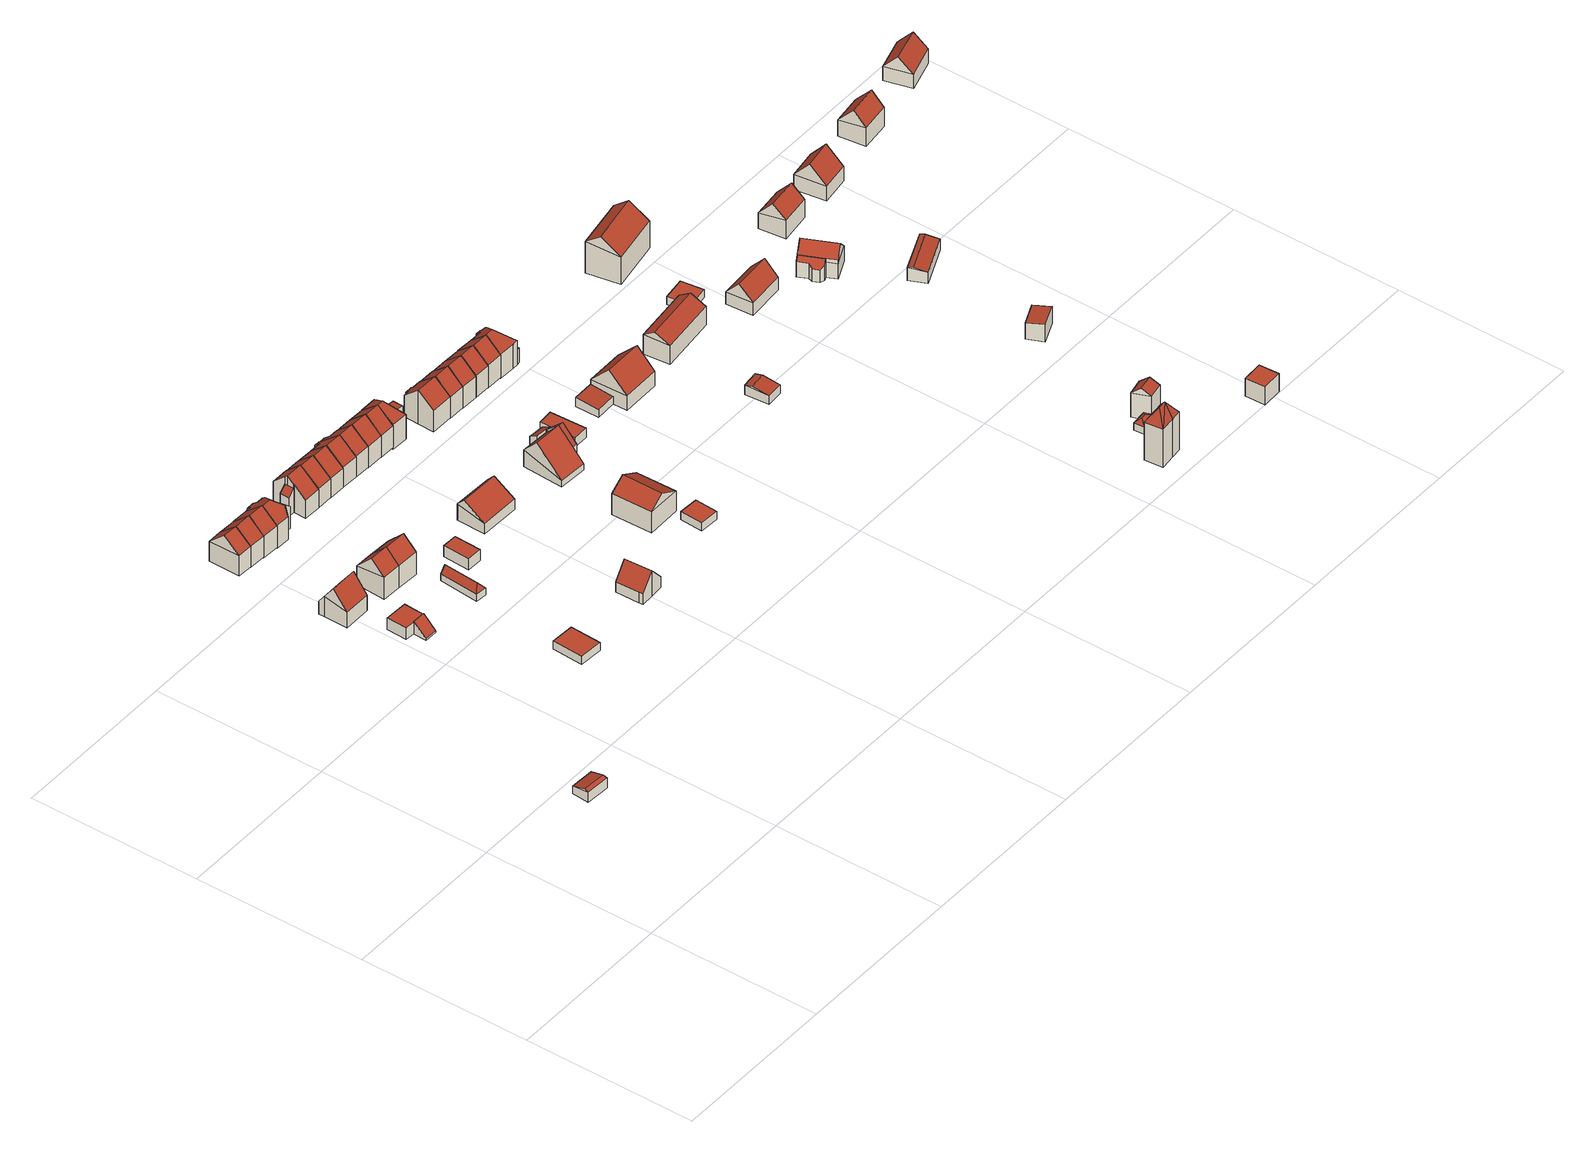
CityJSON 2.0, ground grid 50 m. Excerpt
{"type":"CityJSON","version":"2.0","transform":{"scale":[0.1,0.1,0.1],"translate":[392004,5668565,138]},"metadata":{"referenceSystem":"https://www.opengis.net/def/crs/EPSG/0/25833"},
"CityObjects":{
"building1":{"type":"Building","attributes":{"Dachtyp_tdc":"tdcGableRoof","Gemeindeschluessel":14627140,"Dachneigung":16.56,"QualitaetDacherkennung":82,"Geometrietyp2DReferenz":"3000","function":"31001_9998","roofType":"3100","measuredHeight":3.54},"geometry":[{"type":"MultiSurface","lod":"2","boundaries":[[[0,1,2,3]],[[1,4,5,2]],[[4,6,7,5]],[[6,0,3,7]],[[4,1,8]],[[0,6,9]],[[1,0,9,8]],[[6,4,8,9]],[[3,2,5,7]]],"semantics":{"surfaces":[{"type":"WallSurface"},{"type":"RoofSurface"},{"type":"GroundSurface"}],"values":[0,0,0,0,0,0,1,1,2]}}]},
"building2":{"type":"Building","attributes":{"Dachtyp_tdc":"tdcFreeFormRoof","Gemeindeschluessel":14627140,"Dachneigung":54.59,"QualitaetDacherkennung":72,"Geometrietyp2DReferenz":"3000","function":"31001_9998","roofType":"5000","measuredHeight":10.34},"geometry":[{"type":"MultiSurface","lod":"2","boundaries":[[[10,11,12,13]],[[11,14,15,12]],[[14,16,17,15]],[[16,18,19,17]],[[18,10,13,19]],[[16,20,21,18]],[[10,21,20,14,11]],[[16,14,20]],[[10,18,21]],[[13,12,15,17,19]]],"semantics":{"surfaces":[{"type":"WallSurface"},{"type":"RoofSurface"},{"type":"GroundSurface"}],"values":[0,0,0,0,0,1,1,0,0,2]}}]},
"building3":{"type":"Building","attributes":{"Gemeindeschluessel":14627140,"Geometrietyp2DReferenz":"3000","function":"31001_9998","roofType":"9999"},"children":["building3-1","building3-2"]},
"building3-1":{"type":"BuildingPart","attributes":{"Dachtyp_tdc":"tdcPolyFlatRoof","Dachneigung":0,"QualitaetDacherkennung":89,"Geometrietyp2DReferenz":"3000","roofType":"1000","measuredHeight":3.66},"parents":["building3"],"geometry":[{"type":"MultiSurface","lod":"2","boundaries":[[[22,23,24,25]],[[23,26,27,24]],[[26,28,29,27]],[[30,22,25,31]],[[30,28,26,23,22]],[[25,24,27,29,31]],[[31,29,28,30]]],"semantics":{"surfaces":[{"type":"WallSurface"},{"type":"RoofSurface"},{"type":"GroundSurface"},{"type":"ClosureSurface"}],"values":[0,0,0,0,1,2,3]}}]},
"building3-2":{"type":"BuildingPart","attributes":{"Dachtyp_tdc":"tdcPolyFlatRoof","Dachneigung":42.95,"QualitaetDacherkennung":44,"Geometrietyp2DReferenz":"3000","roofType":"2100","measuredHeight":3.98},"parents":["building3"],"geometry":[{"type":"MultiSurface","lod":"2","boundaries":[[[32,33,34,29,28]],[[33,35,36,34]],[[35,37,30,31,36]],[[37,35,33,32]],[[29,34,36,31]],[[28,30,37,32]],[[28,29,31,30]]],"semantics":{"surfaces":[{"type":"WallSurface"},{"type":"RoofSurface"},{"type":"GroundSurface"},{"type":"ClosureSurface"}],"values":[0,0,0,1,2,0,3]}}]},
"building4":{"type":"Building","attributes":{"Dachtyp_tdc":"tdcGableRoof","Gemeindeschluessel":14627140,"Dachneigung":41.8,"QualitaetDacherkennung":88,"Geometrietyp2DReferenz":"3000","function":"31001_9998","roofType":"3100","measuredHeight":10.57},"geometry":[{"type":"MultiSurface","lod":"2","boundaries":[[[38,39,40,41]],[[39,42,43,40]],[[42,44,45,43]],[[44,38,41,45]],[[42,39,46]],[[38,44,47]],[[39,38,47,46]],[[44,42,46,47]],[[41,40,43,45]]],"semantics":{"surfaces":[{"type":"WallSurface"},{"type":"RoofSurface"},{"type":"GroundSurface"}],"values":[0,0,0,0,0,0,1,1,2]}}]},
"building5":{"type":"Building","attributes":{"Dachtyp_tdc":"tdcGableRoof","Gemeindeschluessel":14627140,"Dachneigung":42.12,"QualitaetDacherkennung":89,"Geometrietyp2DReferenz":"3000","function":"31001_9998","roofType":"3100","measuredHeight":10.68},"geometry":[{"type":"MultiSurface","lod":"2","boundaries":[[[48,49,50,51]],[[49,52,53,50]],[[52,42,54,53]],[[42,48,51,54]],[[52,49,55]],[[48,42,46]],[[49,48,46,55]],[[42,52,55,46]],[[51,50,53,54]]],"semantics":{"surfaces":[{"type":"WallSurface"},{"type":"RoofSurface"},{"type":"GroundSurface"}],"values":[0,0,0,0,0,0,1,1,2]}}]},
"building6":{"type":"Building","attributes":{"Dachtyp_tdc":"tdcFreeFormRoof","Gemeindeschluessel":14627140,"Dachneigung":45.37,"QualitaetDacherkennung":81,"Geometrietyp2DReferenz":"3000","function":"31001_9998","roofType":"5000","measuredHeight":10.91},"geometry":[{"type":"MultiSurface","lod":"2","boundaries":[[[56,57,58,59]],[[57,60,61,58]],[[60,62,63,61]],[[62,64,65,63]],[[64,56,59,65]],[[62,60,57,66,67]],[[64,67,66,56]],[[64,62,67]],[[57,56,66]],[[59,58,61,63,65]]],"semantics":{"surfaces":[{"type":"WallSurface"},{"type":"RoofSurface"},{"type":"GroundSurface"}],"values":[0,0,0,0,0,1,1,0,0,2]}}]},
"building7":{"type":"Building","attributes":{"Dachtyp_tdc":"tdcPolyFlatRoof","Gemeindeschluessel":14627140,"Dachneigung":0,"QualitaetDacherkennung":66,"Geometrietyp2DReferenz":"3000","function":"31001_9998","roofType":"1000","measuredHeight":2.51},"geometry":[{"type":"MultiSurface","lod":"2","boundaries":[[[68,69,70,71]],[[69,72,73,70]],[[72,74,75,73]],[[74,68,71,75]],[[74,72,69,68]],[[71,70,73,75]]],"semantics":{"surfaces":[{"type":"WallSurface"},{"type":"RoofSurface"},{"type":"GroundSurface"}],"values":[0,0,0,0,1,2]}}]},
"building8":{"type":"Building","attributes":{"Dachtyp_tdc":"tdcGableRoof","Gemeindeschluessel":14627140,"Dachneigung":41.28,"QualitaetDacherkennung":87,"Geometrietyp2DReferenz":"3000","function":"31001_9998","roofType":"3100","measuredHeight":10.92},"geometry":[{"type":"MultiSurface","lod":"2","boundaries":[[[76,52,77,78]],[[52,79,80,77]],[[79,81,82,80]],[[81,76,78,82]],[[79,52,83]],[[76,81,84]],[[52,76,84,83]],[[81,79,83,84]],[[78,77,80,82]]],"semantics":{"surfaces":[{"type":"WallSurface"},{"type":"RoofSurface"},{"type":"GroundSurface"}],"values":[0,0,0,0,0,0,1,1,2]}}]},
"building9":{"type":"Building","attributes":{"Dachtyp_tdc":"tdcGableRoof","Gemeindeschluessel":14627140,"Dachneigung":45.48,"QualitaetDacherkennung":82,"Geometrietyp2DReferenz":"3000","function":"31001_9998","roofType":"3100","measuredHeight":10.81},"geometry":[{"type":"MultiSurface","lod":"2","boundaries":[[[85,86,63,87]],[[86,88,61,63]],[[88,89,90,61]],[[89,91,92,90]],[[91,93,94,92]],[[93,64,65,94]],[[64,85,87,65]],[[91,89,88,86,85]],[[85,64,93,91]],[[87,63,61,90,92,94,65]]],"semantics":{"surfaces":[{"type":"WallSurface"},{"type":"RoofSurface"},{"type":"GroundSurface"}],"values":[0,0,0,0,0,0,0,1,1,2]}}]},
"building10":{"type":"Building","attributes":{"Dachtyp_tdc":"tdcFreeFormRoof","Gemeindeschluessel":14627140,"Dachneigung":51,"QualitaetDacherkennung":26,"Geometrietyp2DReferenz":"3000","function":"31001_9998","roofType":"5000","measuredHeight":4.13},"geometry":[{"type":"MultiSurface","lod":"2","boundaries":[[[95,96,97,98]],[[96,99,100,97]],[[99,101,102,100]],[[101,95,98,102]],[[103,101,99]],[[104,103,99,96]],[[104,96,95]],[[103,104,95,101]],[[98,97,100,102]]],"semantics":{"surfaces":[{"type":"WallSurface"},{"type":"RoofSurface"},{"type":"GroundSurface"}],"values":[0,0,0,0,0,1,1,1,2]}}]},
"building11":{"type":"Building","attributes":{"Dachtyp_tdc":"tdcFreeFormRoof","Gemeindeschluessel":14627140,"Dachneigung":39.76,"QualitaetDacherkennung":38,"Geometrietyp2DReferenz":"3000","function":"31001_9998","roofType":"5000","measuredHeight":10.81},"geometry":[{"type":"MultiSurface","lod":"2","boundaries":[[[105,106,107,108]],[[106,81,109,107]],[[81,110,111,109]],[[110,112,113,111]],[[112,114,115,113]],[[114,116,117,115]],[[116,118,119,117]],[[118,120,121,119]],[[120,122,123,121]],[[122,124,125,123]],[[124,126,127,125]],[[126,105,108,127]],[[124,122,120,128,129,130,126]],[[128,118,116,114,112,110,81,131,129]],[[105,130,129,131,106]],[[120,118,128]],[[81,106,131]],[[105,126,130]],[[108,107,109,111,113,115,117,119,121,123,125,127]]],"semantics":{"surfaces":[{"type":"WallSurface"},{"type":"RoofSurface"},{"type":"GroundSurface"}],"values":[0,0,0,0,0,0,0,0,0,0,0,0,1,1,1,0,0,0,2]}}]},
"building12":{"type":"Building","attributes":{"Dachtyp_tdc":"tdcPolyFlatRoof","Gemeindeschluessel":14627140,"Dachneigung":0,"QualitaetDacherkennung":82,"Geometrietyp2DReferenz":"3000","function":"31001_9998","roofType":"1000","measuredHeight":3.56},"geometry":[{"type":"MultiSurface","lod":"2","boundaries":[[[132,133,134,135]],[[133,136,137,134]],[[136,138,139,137]],[[138,132,135,139]],[[138,136,133,132]],[[135,134,137,139]]],"semantics":{"surfaces":[{"type":"WallSurface"},{"type":"RoofSurface"},{"type":"GroundSurface"}],"values":[0,0,0,0,1,2]}}]},
"building13":{"type":"Building","attributes":{"Gemeindeschluessel":14627140,"Geometrietyp2DReferenz":"3000","function":"31001_9998","roofType":"9999"},"children":["building13-1","building13-2"]},
"building13-1":{"type":"BuildingPart","attributes":{"Dachtyp_tdc":"tdcPolyFlatRoof","Dachneigung":45.94,"QualitaetDacherkennung":39,"Geometrietyp2DReferenz":"3000","roofType":"2100","measuredHeight":7.61},"parents":["building13"],"geometry":[{"type":"MultiSurface","lod":"2","boundaries":[[[140,141,142,143]],[[144,145,146,147]],[[145,140,143,146]],[[145,144,148,141,140]],[[143,142,149,147,146]],[[147,149,148,144]],[[149,142,141,148]]],"semantics":{"surfaces":[{"type":"WallSurface"},{"type":"RoofSurface"},{"type":"GroundSurface"},{"type":"ClosureSurface"}],"values":[0,0,0,1,2,3,3]}}]},
"building13-2":{"type":"BuildingPart","attributes":{"Dachtyp_tdc":"tdcGableRoof","Dachneigung":41.17,"QualitaetDacherkennung":77,"Geometrietyp2DReferenz":"3000","roofType":"3100","measuredHeight":10.54},"parents":["building13"],"geometry":[{"type":"MultiSurface","lod":"2","boundaries":[[[150,151,144,147,152]],[[153,142,141]],[[153,154,155,142]],[[154,156,157,155]],[[156,158,159,157]],[[158,160,161,159]],[[160,162,163,161]],[[162,150,152,163]],[[158,156,154,153,164]],[[164,151,150,162,160,158]],[[152,147,149,142,155,157,159,161,163]],[[148,144,151,164]],[[149,147,144,148]],[[153,141,148,164]],[[149,148,141,142]]],"semantics":{"surfaces":[{"type":"WallSurface"},{"type":"RoofSurface"},{"type":"GroundSurface"},{"type":"ClosureSurface"}],"values":[0,0,0,0,0,0,0,0,1,1,2,0,3,0,3]}}]},
"building14":{"type":"Building","attributes":{"Dachtyp_tdc":"tdcGableRoof","Gemeindeschluessel":14627140,"Dachneigung":41.08,"QualitaetDacherkennung":87,"Geometrietyp2DReferenz":"3000","function":"31001_9998","roofType":"3100","measuredHeight":10.54},"geometry":[{"type":"MultiSurface","lod":"2","boundaries":[[[165,166,167,157]],[[166,168,169,167]],[[168,170,161,169]],[[170,165,157,161]],[[168,166,171]],[[165,170,172]],[[166,165,172,171]],[[170,168,171,172]],[[157,167,169,161]]],"semantics":{"surfaces":[{"type":"WallSurface"},{"type":"RoofSurface"},{"type":"GroundSurface"}],"values":[0,0,0,0,0,0,1,1,2]}}]},
"building15":{"type":"Building","attributes":{"Dachtyp_tdc":"tdcGableRoof","Gemeindeschluessel":14627140,"Dachneigung":50.85,"QualitaetDacherkennung":80,"Geometrietyp2DReferenz":"3000","function":"31001_9998","roofType":"3100","measuredHeight":7.93},"geometry":[{"type":"MultiSurface","lod":"2","boundaries":[[[173,174,175,176]],[[174,177,178,175]],[[177,179,180,178]],[[179,181,182,180]],[[181,183,184,182]],[[183,185,186,184]],[[185,173,176,186]],[[181,179,177,174]],[[174,173,185,183,181]],[[176,175,178,180,182,184,186]]],"semantics":{"surfaces":[{"type":"WallSurface"},{"type":"RoofSurface"},{"type":"GroundSurface"}],"values":[0,0,0,0,0,0,0,1,1,2]}}]},
"building16":{"type":"Building","attributes":{"Dachtyp_tdc":"tdcGableRoof","Gemeindeschluessel":14627140,"Dachneigung":41.28,"QualitaetDacherkennung":86,"Geometrietyp2DReferenz":"3000","function":"31001_9998","roofType":"3100","measuredHeight":10.63},"geometry":[{"type":"MultiSurface","lod":"2","boundaries":[[[187,188,189,190]],[[188,191,192,189]],[[191,193,194,192]],[[193,187,190,194]],[[191,188,195]],[[187,193,196]],[[188,187,196,195]],[[193,191,195,196]],[[190,189,192,194]]],"semantics":{"surfaces":[{"type":"WallSurface"},{"type":"RoofSurface"},{"type":"GroundSurface"}],"values":[0,0,0,0,0,0,1,1,2]}}]},
"building17":{"type":"Building","attributes":{"Dachtyp_tdc":"tdcGableRoof","Gemeindeschluessel":14627140,"Dachneigung":32.78,"QualitaetDacherkennung":62,"Geometrietyp2DReferenz":"3000","function":"31001_9998","roofType":"3100","measuredHeight":7.35},"geometry":[{"type":"MultiSurface","lod":"2","boundaries":[[[197,198,199,200]],[[198,201,202,199]],[[201,203,204,202]],[[203,197,200,204]],[[201,198,205]],[[197,203,206]],[[198,197,206,205]],[[203,201,205,206]],[[200,199,202,204]]],"semantics":{"surfaces":[{"type":"WallSurface"},{"type":"RoofSurface"},{"type":"GroundSurface"}],"values":[0,0,0,0,0,0,1,1,2]}}]},
"building18":{"type":"Building","attributes":{"Dachtyp_tdc":"tdcGableRoof","Gemeindeschluessel":14627140,"Dachneigung":41.42,"QualitaetDacherkennung":74,"Geometrietyp2DReferenz":"3000","function":"31001_9998","roofType":"3100","measuredHeight":10.75},"geometry":[{"type":"MultiSurface","lod":"2","boundaries":[[[207,208,189,209]],[[208,210,211,189]],[[210,212,213,211]],[[212,214,215,213]],[[214,216,217,215]],[[216,218,219,217]],[[218,220,192,219]],[[220,207,209,192]],[[216,214,212,210,208,207]],[[207,220,218,216]],[[209,189,211,213,215,217,219,192]]],"semantics":{"surfaces":[{"type":"WallSurface"},{"type":"RoofSurface"},{"type":"GroundSurface"}],"values":[0,0,0,0,0,0,0,0,1,1,2]}}]},
"building19":{"type":"Building","attributes":{"Dachtyp_tdc":"tdcGableRoof","Gemeindeschluessel":14627140,"Dachneigung":41.69,"QualitaetDacherkennung":71,"Geometrietyp2DReferenz":"3000","function":"31001_9998","roofType":"3100","measuredHeight":10.74},"geometry":[{"type":"MultiSurface","lod":"2","boundaries":[[[221,222,223,224]],[[222,225,226,223]],[[225,227,228,226]],[[227,229,230,228]],[[229,216,231,230]],[[216,232,233,231]],[[232,234,235,233]],[[234,221,224,235]],[[216,229,227,225]],[[225,222,221,234,232,216]],[[224,223,226,228,230,231,233,235]]],"semantics":{"surfaces":[{"type":"WallSurface"},{"type":"RoofSurface"},{"type":"GroundSurface"}],"values":[0,0,0,0,0,0,0,0,1,1,2]}}]},
"building20":{"type":"Building","attributes":{"Dachtyp_tdc":"tdcGableRoof","Gemeindeschluessel":14627140,"Dachneigung":41.7,"QualitaetDacherkennung":84,"Geometrietyp2DReferenz":"3000","function":"31001_9998","roofType":"3100","measuredHeight":11},"geometry":[{"type":"MultiSurface","lod":"2","boundaries":[[[236,237,238,239]],[[237,240,241,238]],[[240,242,243,241]],[[242,236,239,243]],[[240,237,244]],[[236,242,245]],[[237,236,245,244]],[[242,240,244,245]],[[239,238,241,243]]],"semantics":{"surfaces":[{"type":"WallSurface"},{"type":"RoofSurface"},{"type":"GroundSurface"}],"values":[0,0,0,0,0,0,1,1,2]}}]},
"building21":{"type":"Building","attributes":{"Dachtyp_tdc":"tdcGableRoof","Gemeindeschluessel":14627140,"Dachneigung":41.69,"QualitaetDacherkennung":87,"Geometrietyp2DReferenz":"3000","function":"31001_9998","roofType":"3100","measuredHeight":11.08},"geometry":[{"type":"MultiSurface","lod":"2","boundaries":[[[237,246,247,248]],[[246,249,250,247]],[[249,251,252,250]],[[251,237,248,252]],[[249,246,253]],[[237,251,254]],[[246,237,254,253]],[[251,249,253,254]],[[248,247,250,252]]],"semantics":{"surfaces":[{"type":"WallSurface"},{"type":"RoofSurface"},{"type":"GroundSurface"}],"values":[0,0,0,0,0,0,1,1,2]}}]},
"building22":{"type":"Building","attributes":{"Dachtyp_tdc":"tdcGableRoof","Gemeindeschluessel":14627140,"Dachneigung":30.59,"QualitaetDacherkennung":85,"Geometrietyp2DReferenz":"3000","function":"31001_9998","roofType":"3100","measuredHeight":9.6},"geometry":[{"type":"MultiSurface","lod":"2","boundaries":[[[255,256,257,258]],[[256,259,260,257]],[[259,261,262,260]],[[261,255,258,262]],[[259,256,263]],[[255,261,264]],[[256,255,264,263]],[[261,259,263,264]],[[258,257,260,262]]],"semantics":{"surfaces":[{"type":"WallSurface"},{"type":"RoofSurface"},{"type":"GroundSurface"}],"values":[0,0,0,0,0,0,1,1,2]}}]},
"building23":{"type":"Building","attributes":{"Gemeindeschluessel":14627140,"Geometrietyp2DReferenz":"3000","function":"31001_9998","roofType":"9999"},"children":["building23-1","building23-2"]},
"building23-1":{"type":"BuildingPart","attributes":{"Dachtyp_tdc":"tdcPolyFlatRoof","Dachneigung":8.72,"QualitaetDacherkennung":96,"Geometrietyp2DReferenz":"3000","roofType":"2100","measuredHeight":7.85},"parents":["building23"],"geometry":[{"type":"MultiSurface","lod":"2","boundaries":[[[265,266,267,268,269]],[[270,271,272]],[[270,273,274,271]],[[273,265,269,274]],[[273,270,266,265]],[[269,268,271,274]],[[270,272,267,266]],[[272,271,268,267]]],"semantics":{"surfaces":[{"type":"WallSurface"},{"type":"RoofSurface"},{"type":"GroundSurface"},{"type":"ClosureSurface"}],"values":[0,0,0,0,1,2,0,3]}}]},
"building23-2":{"type":"BuildingPart","attributes":{"Dachtyp_tdc":"tdcHipAndGableRoof","Dachneigung":52.55,"QualitaetDacherkennung":73,"Geometrietyp2DReferenz":"3000","roofType":"5000","measuredHeight":11.53},"parents":["building23"],"geometry":[{"type":"MultiSurface","lod":"2","boundaries":[[[275,276,277,278]],[[276,272,271,277]],[[267,279,280,268]],[[279,281,282,280]],[[281,283,284,282]],[[283,275,278,284]],[[279,267,272,276,285]],[[276,275,283,285]],[[283,281,279,285]],[[278,277,271,268,280,282,284]],[[268,271,272,267]]],"semantics":{"surfaces":[{"type":"WallSurface"},{"type":"RoofSurface"},{"type":"GroundSurface"},{"type":"ClosureSurface"}],"values":[0,0,0,0,0,0,1,1,1,2,3]}}]},
"building24":{"type":"Building","attributes":{"Dachtyp_tdc":"tdcPolyFlatRoof","Gemeindeschluessel":14627140,"Dachneigung":0,"QualitaetDacherkennung":83,"Geometrietyp2DReferenz":"3000","function":"31001_9998","roofType":"1000","measuredHeight":2.51},"geometry":[{"type":"MultiSurface","lod":"2","boundaries":[[[286,287,288,289]],[[287,290,291,288]],[[290,292,293,291]],[[292,286,289,293]],[[292,290,287,286]],[[289,288,291,293]]],"semantics":{"surfaces":[{"type":"WallSurface"},{"type":"RoofSurface"},{"type":"GroundSurface"}],"values":[0,0,0,0,1,2]}}]},
"building25":{"type":"Building","attributes":{"Gemeindeschluessel":14627140,"Geometrietyp2DReferenz":"3000","function":"31001_9998","roofType":"9999"},"children":["building25-1","building25-2","building25-3"]},
"building25-1":{"type":"BuildingPart","attributes":{"Dachtyp_tdc":"tdcGableRoof","Dachneigung":44.47,"QualitaetDacherkennung":57,"Geometrietyp2DReferenz":"3000","roofType":"3100","measuredHeight":9.62},"parents":["building25"],"geometry":[{"type":"MultiSurface","lod":"2","boundaries":[[[294,295,296,297]],[[295,298,299,296]],[[298,295,300]],[[295,294,301,302,300]],[[303,304,298,300,302,305]],[[297,296,299,306,307,308]],[[304,306,299,298]],[[303,307,306,304]],[[294,297,308,309]],[[309,308,307,303]],[[309,310,301,294]],[[303,305,310,309]],[[305,302,301,310]]],"semantics":{"surfaces":[{"type":"WallSurface"},{"type":"RoofSurface"},{"type":"GroundSurface"},{"type":"ClosureSurface"}],"values":[0,0,0,1,1,2,0,3,0,3,0,3,3]}}]},
"building25-2":{"type":"BuildingPart","attributes":{"Dachtyp_tdc":"tdcGableRoof","Dachneigung":48.74,"QualitaetDacherkennung":91,"Geometrietyp2DReferenz":"3000","roofType":"3100","measuredHeight":9.8},"parents":["building25"],"geometry":[{"type":"MultiSurface","lod":"2","boundaries":[[[311,312,313,314]],[[312,310,309,308,313]],[[312,311,315]],[[311,316,317,315]],[[310,312,315,317,301]],[[307,314,313,308]],[[307,303,316,311,314]],[[303,305,316]],[[307,308,309,303]],[[303,309,310,305]],[[317,316,305,302,301]],[[305,310,301,302]]],"semantics":{"surfaces":[{"type":"WallSurface"},{"type":"RoofSurface"},{"type":"GroundSurface"},{"type":"ClosureSurface"}],"values":[0,0,0,1,1,2,3,0,3,3,0,3]}}]},
"building25-3":{"type":"BuildingPart","attributes":{"Dachtyp_tdc":"tdcPolyFlatRoof","Dachneigung":31.09,"QualitaetDacherkennung":85,"Geometrietyp2DReferenz":"3000","roofType":"2100","measuredHeight":6.33},"parents":["building25"],"geometry":[{"type":"MultiSurface","lod":"2","boundaries":[[[318,319,320,306,304]],[[319,321,322,320]],[[321,323,311,314,322]],[[323,321,319,318]],[[306,320,322,314,307]],[[304,303,316,311,323,318]],[[306,307,303,304]],[[307,314,311,316,303]]],"semantics":{"surfaces":[{"type":"WallSurface"},{"type":"RoofSurface"},{"type":"GroundSurface"},{"type":"ClosureSurface"}],"values":[0,0,0,1,2,0,3,3]}}]},
"building26":{"type":"Building","attributes":{"Dachtyp_tdc":"tdcGableRoof","Gemeindeschluessel":14627140,"Dachneigung":41.39,"QualitaetDacherkennung":54,"Geometrietyp2DReferenz":"3000","function":"31001_9998","roofType":"3100","measuredHeight":10.68},"geometry":[{"type":"MultiSurface","lod":"2","boundaries":[[[324,325,326,327]],[[325,328,329,326]],[[328,330,331,329]],[[330,332,333,331]],[[332,334,335,333]],[[334,336,337,335]],[[336,338,339,337]],[[338,340,341,339]],[[340,342,343,341]],[[342,324,327,343]],[[338,336,334,332]],[[332,330,328,325,324,342,340,338]],[[327,326,329,331,333,335,337,339,341,343]]],"semantics":{"surfaces":[{"type":"WallSurface"},{"type":"RoofSurface"},{"type":"GroundSurface"}],"values":[0,0,0,0,0,0,0,0,0,0,1,1,2]}}]},
"building27":{"type":"Building","attributes":{"Dachtyp_tdc":"tdcPolyFlatRoof","Gemeindeschluessel":14627140,"Dachneigung":0,"QualitaetDacherkennung":96,"Geometrietyp2DReferenz":"3000","function":"31001_9998","roofType":"1000","measuredHeight":2.86},"geometry":[{"type":"MultiSurface","lod":"2","boundaries":[[[344,345,346,347]],[[345,348,349,346]],[[348,350,351,349]],[[350,344,347,351]],[[350,348,345,344]],[[347,346,349,351]]],"semantics":{"surfaces":[{"type":"WallSurface"},{"type":"RoofSurface"},{"type":"GroundSurface"}],"values":[0,0,0,0,1,2]}}]},
"building28":{"type":"Building","attributes":{"Dachtyp_tdc":"tdcGableRoof","Gemeindeschluessel":14627140,"Dachneigung":41.81,"QualitaetDacherkennung":89,"Geometrietyp2DReferenz":"3000","function":"31001_9998","roofType":"3100","measuredHeight":10.92},"geometry":[{"type":"MultiSurface","lod":"2","boundaries":[[[352,353,354,355]],[[353,356,357,354]],[[356,358,359,357]],[[358,352,355,359]],[[356,353,360]],[[352,358,361]],[[353,352,361,360]],[[358,356,360,361]],[[355,354,357,359]]],"semantics":{"surfaces":[{"type":"WallSurface"},{"type":"RoofSurface"},{"type":"GroundSurface"}],"values":[0,0,0,0,0,0,1,1,2]}}]},
"building29":{"type":"Building","attributes":{"Dachtyp_tdc":"tdcGableRoof","Gemeindeschluessel":14627140,"Dachneigung":41.73,"QualitaetDacherkennung":90,"Geometrietyp2DReferenz":"3000","function":"31001_9998","roofType":"3100","measuredHeight":11},"geometry":[{"type":"MultiSurface","lod":"2","boundaries":[[[362,363,364,365]],[[363,366,367,364]],[[366,356,368,367]],[[356,362,365,368]],[[366,363,369]],[[362,356,360]],[[363,362,360,369]],[[356,366,369,360]],[[365,364,367,368]]],"semantics":{"surfaces":[{"type":"WallSurface"},{"type":"RoofSurface"},{"type":"GroundSurface"}],"values":[0,0,0,0,0,0,1,1,2]}}]},
"building30":{"type":"Building","attributes":{"Dachtyp_tdc":"tdcGableRoof","Gemeindeschluessel":14627140,"Dachneigung":41.56,"QualitaetDacherkennung":91,"Geometrietyp2DReferenz":"3000","function":"31001_9998","roofType":"3100","measuredHeight":10.93},"geometry":[{"type":"MultiSurface","lod":"2","boundaries":[[[370,371,367,372]],[[371,373,364,367]],[[373,374,375,364]],[[374,370,372,375]],[[373,371,376]],[[370,374,377]],[[371,370,377,376]],[[374,373,376,377]],[[372,367,364,375]]],"semantics":{"surfaces":[{"type":"WallSurface"},{"type":"RoofSurface"},{"type":"GroundSurface"}],"values":[0,0,0,0,0,0,1,1,2]}}]},
"building31":{"type":"Building","attributes":{"Dachtyp_tdc":"tdcGableRoof","Gemeindeschluessel":14627140,"Dachneigung":41.18,"QualitaetDacherkennung":78,"Geometrietyp2DReferenz":"3000","function":"31001_9998","roofType":"3100","measuredHeight":11.17},"geometry":[{"type":"MultiSurface","lod":"2","boundaries":[[[378,379,380,381]],[[379,382,383,380]],[[382,384,385,383]],[[384,378,381,385]],[[382,379,386]],[[378,384,387]],[[379,378,387,386]],[[384,382,386,387]],[[381,380,383,385]]],"semantics":{"surfaces":[{"type":"WallSurface"},{"type":"RoofSurface"},{"type":"GroundSurface"}],"values":[0,0,0,0,0,0,1,1,2]}}]},
"building32":{"type":"Building","attributes":{"Gemeindeschluessel":14627140,"Geometrietyp2DReferenz":"3000","function":"31001_9998","roofType":"9999"},"children":["building32-1","building32-2"]},
"building32-1":{"type":"BuildingPart","attributes":{"Dachtyp_tdc":"tdcGableRoof","Dachneigung":46.51,"QualitaetDacherkennung":86,"Geometrietyp2DReferenz":"3000","roofType":"3100","measuredHeight":10.32},"parents":["building32"],"geometry":[{"type":"MultiSurface","lod":"2","boundaries":[[[388,389,390,391,392]],[[389,393,394,390]],[[393,395,396,394]],[[393,389,397]],[[388,395,398]],[[389,388,398,397]],[[395,393,397,398]],[[391,390,394,396,399]],[[388,392,400,399,396,395]],[[392,391,399,400]]],"semantics":{"surfaces":[{"type":"WallSurface"},{"type":"RoofSurface"},{"type":"GroundSurface"},{"type":"ClosureSurface"}],"values":[0,0,0,0,0,1,1,2,0,3]}}]},
"building32-2":{"type":"BuildingPart","attributes":{"Dachtyp_tdc":"tdcPolyFlatRoof","Dachneigung":3.54,"QualitaetDacherkennung":82,"Geometrietyp2DReferenz":"3000","roofType":"2100","measuredHeight":2.84},"parents":["building32"],"geometry":[{"type":"MultiSurface","lod":"2","boundaries":[[[401,402,403,404]],[[402,392,391,403]],[[400,401,404,399]],[[400,392,402,401]],[[404,403,391,399]],[[400,399,391,392]]],"semantics":{"surfaces":[{"type":"WallSurface"},{"type":"RoofSurface"},{"type":"GroundSurface"},{"type":"ClosureSurface"}],"values":[0,0,0,1,2,3]}}]},
"building33":{"type":"Building","attributes":{"Gemeindeschluessel":14627140,"Geometrietyp2DReferenz":"3000","function":"31001_9998","roofType":"9999"},"children":["building33-1","building33-2"]},
"building33-1":{"type":"BuildingPart","attributes":{"Dachtyp_tdc":"tdcHipAndGableRoof","Dachneigung":40.65,"QualitaetDacherkennung":43,"Geometrietyp2DReferenz":"3000","roofType":"5000","measuredHeight":10.68},"parents":["building33"],"geometry":[{"type":"MultiSurface","lod":"2","boundaries":[[[405,406,407,408]],[[406,409,410,407]],[[409,411,412,410]],[[411,413,414,412]],[[413,415,416,414]],[[415,417,418,416]],[[417,419,420,418]],[[419,421,422,420]],[[421,423,424,425,422]],[[426,427,428,429,430]],[[427,431,432,428]],[[431,405,408,432]],[[426,423,421,433]],[[421,419,417,415,413,411,409,406,433]],[[406,405,431,427,426,433]],[[408,407,410,412,414,416,418,420,422,425,429,428,432]],[[430,424,423,426]],[[429,425,424,430]]],"semantics":{"surfaces":[{"type":"WallSurface"},{"type":"RoofSurface"},{"type":"GroundSurface"},{"type":"ClosureSurface"}],"values":[0,0,0,0,0,0,0,0,0,0,0,0,1,1,1,2,0,3]}}]},
"building33-2":{"type":"BuildingPart","attributes":{"Dachtyp_tdc":"tdcPolyFlatRoof","Dachneigung":0,"QualitaetDacherkennung":85,"Geometrietyp2DReferenz":"3000","roofType":"1000","measuredHeight":4.53},"parents":["building33"],"geometry":[{"type":"MultiSurface","lod":"2","boundaries":[[[434,435,436,437]],[[435,438,428,436]],[[424,434,437,425]],[[424,430,438,435,434]],[[437,436,428,429,425]],[[429,428,438,430]],[[425,429,430,424]]],"semantics":{"surfaces":[{"type":"WallSurface"},{"type":"RoofSurface"},{"type":"GroundSurface"},{"type":"ClosureSurface"}],"values":[0,0,0,1,2,0,3]}}]},
"building34":{"type":"Building","attributes":{"Dachtyp_tdc":"tdcGableRoof","Gemeindeschluessel":14627140,"Dachneigung":10.47,"QualitaetDacherkennung":88,"Geometrietyp2DReferenz":"3000","function":"31001_9998","roofType":"3100","measuredHeight":3.62},"geometry":[{"type":"MultiSurface","lod":"2","boundaries":[[[439,440,441,442]],[[440,443,444,441]],[[443,445,446,444]],[[445,439,442,446]],[[443,440,447]],[[439,445,448]],[[440,439,448,447]],[[445,443,447,448]],[[442,441,444,446]]],"semantics":{"surfaces":[{"type":"WallSurface"},{"type":"RoofSurface"},{"type":"GroundSurface"}],"values":[0,0,0,0,0,0,1,1,2]}}]},
"building35":{"type":"Building","attributes":{"Dachtyp_tdc":"tdcGableRoof","Gemeindeschluessel":14627140,"Dachneigung":29.09,"QualitaetDacherkennung":49,"Geometrietyp2DReferenz":"3000","function":"31001_9998","roofType":"3100","measuredHeight":8.34},"geometry":[{"type":"MultiSurface","lod":"2","boundaries":[[[449,450,451,452]],[[450,453,454,451]],[[453,455,456,454]],[[455,449,452,456]],[[453,450,457]],[[449,455,458]],[[450,449,458,457]],[[455,453,457,458]],[[452,451,454,456]]],"semantics":{"surfaces":[{"type":"WallSurface"},{"type":"RoofSurface"},{"type":"GroundSurface"}],"values":[0,0,0,0,0,0,1,1,2]}}]},
"building36":{"type":"Building","attributes":{"Dachtyp_tdc":"tdcPolyFlatRoof","Gemeindeschluessel":14627140,"Dachneigung":0,"QualitaetDacherkennung":65,"Geometrietyp2DReferenz":"3000","function":"31001_9998","roofType":"1000","measuredHeight":2.57},"geometry":[{"type":"MultiSurface","lod":"2","boundaries":[[[459,460,461,462]],[[460,463,464,461]],[[463,465,466,464]],[[465,459,462,466]],[[465,463,460,459]],[[462,461,464,466]]],"semantics":{"surfaces":[{"type":"WallSurface"},{"type":"RoofSurface"},{"type":"GroundSurface"}],"values":[0,0,0,0,1,2]}}]},
"building37":{"type":"Building","attributes":{"Dachtyp_tdc":"tdcGableRoof","Gemeindeschluessel":14627140,"Dachneigung":47.58,"QualitaetDacherkennung":85,"Geometrietyp2DReferenz":"3000","function":"31001_9998","roofType":"3100","measuredHeight":8.24},"geometry":[{"type":"MultiSurface","lod":"2","boundaries":[[[467,468,469,470]],[[468,471,472,469]],[[471,473,474,472]],[[473,467,470,474]],[[471,468,475]],[[467,473,476]],[[468,467,476,475]],[[473,471,475,476]],[[470,469,472,474]]],"semantics":{"surfaces":[{"type":"WallSurface"},{"type":"RoofSurface"},{"type":"GroundSurface"}],"values":[0,0,0,0,0,0,1,1,2]}}]},
"building38":{"type":"Building","attributes":{"Dachtyp_tdc":"tdcGableRoof","Gemeindeschluessel":14627140,"Dachneigung":37.55,"QualitaetDacherkennung":83,"Geometrietyp2DReferenz":"3000","function":"31001_9998","roofType":"3100","measuredHeight":13.02},"geometry":[{"type":"MultiSurface","lod":"2","boundaries":[[[477,478,479,480]],[[478,481,482,479]],[[481,483,484,482]],[[483,477,480,484]],[[481,478,485]],[[477,483,486]],[[478,477,486,485]],[[483,481,485,486]],[[480,479,482,484]]],"semantics":{"surfaces":[{"type":"WallSurface"},{"type":"RoofSurface"},{"type":"GroundSurface"}],"values":[0,0,0,0,0,0,1,1,2]}}]},
"building39":{"type":"Building","attributes":{"Gemeindeschluessel":14627140,"Geometrietyp2DReferenz":"3000","function":"31001_9998","roofType":"9999"},"children":["building39-1","building39-2"]},
"building39-1":{"type":"BuildingPart","attributes":{"Dachtyp_tdc":"tdcGableRoof","Dachneigung":45.08,"QualitaetDacherkennung":79,"Geometrietyp2DReferenz":"3000","roofType":"3100","measuredHeight":8.84},"parents":["building39"],"geometry":[{"type":"MultiSurface","lod":"2","boundaries":[[[487,488,489,490]],[[488,491,492,489]],[[491,493,494,492]],[[493,495,496,494]],[[497,498,499,500,501]],[[488,500,499,491]],[[491,499,498,493]],[[487,501,500,488]],[[493,498,497,495]],[[496,490,489,492,494]],[[490,496,495,487]],[[495,497,501,487]]],"semantics":{"surfaces":[{"type":"WallSurface"},{"type":"RoofSurface"},{"type":"GroundSurface"},{"type":"ClosureSurface"}],"values":[0,0,0,0,1,1,0,0,0,2,3,3]}}]},
"building39-2":{"type":"BuildingPart","attributes":{"Dachtyp_tdc":"tdcPolyFlatRoof","Dachneigung":45.29,"QualitaetDacherkennung":68,"Geometrietyp2DReferenz":"3000","roofType":"2100","measuredHeight":6},"parents":["building39"],"geometry":[{"type":"MultiSurface","lod":"2","boundaries":[[[502,503,496,495,497]],[[502,504,505,503]],[[504,506,507,505]],[[506,508,509,507]],[[508,510,511,509]],[[510,501,487,490,511]],[[510,508,506,504,502,497,501]],[[490,496,503,505,507,509,511]],[[495,496,490,487]],[[497,495,487,501]]],"semantics":{"surfaces":[{"type":"WallSurface"},{"type":"RoofSurface"},{"type":"GroundSurface"},{"type":"ClosureSurface"}],"values":[0,0,0,0,0,0,1,2,3,3]}}]},
"building40":{"type":"Building","attributes":{"Dachtyp_tdc":"tdcFreeFormRoof","Gemeindeschluessel":14627140,"Dachneigung":54.76,"QualitaetDacherkennung":6,"Geometrietyp2DReferenz":"3000","function":"31001_9998","roofType":"5000","measuredHeight":15.79},"geometry":[{"type":"MultiSurface","lod":"2","boundaries":[[[512,513,514,515]],[[513,516,517,514]],[[516,518,519,517]],[[518,520,521,519]],[[520,512,515,521]],[[520,522,523]],[[518,522,520]],[[522,518,516]],[[522,516,513]],[[523,522,513,512]],[[523,512,520]],[[515,514,517,519,521]]],"semantics":{"surfaces":[{"type":"WallSurface"},{"type":"RoofSurface"},{"type":"GroundSurface"}],"values":[0,0,0,0,0,1,1,1,1,1,1,2]}}]},
"building41":{"type":"Building","attributes":{"Gemeindeschluessel":14627140,"Geometrietyp2DReferenz":"3000","function":"31001_9998","roofType":"9999"},"children":["building41-1","building41-2"]},
"building41-1":{"type":"BuildingPart","attributes":{"Dachtyp_tdc":"tdcGableRoof","Dachneigung":37.35,"QualitaetDacherkennung":76,"Geometrietyp2DReferenz":"3000","roofType":"3100","measuredHeight":9.61},"parents":["building41"],"geometry":[{"type":"MultiSurface","lod":"2","boundaries":[[[524,525,526,527]],[[525,528,529,526]],[[528,530,531,532,529]],[[528,525,533]],[[524,530,534]],[[525,524,534,533]],[[530,528,533,534]],[[527,526,529,532,535]],[[524,527,535,536,531,530]],[[536,535,532,531]]],"semantics":{"surfaces":[{"type":"WallSurface"},{"type":"RoofSurface"},{"type":"GroundSurface"},{"type":"ClosureSurface"}],"values":[0,0,0,0,0,1,1,2,0,3]}}]},
"building41-2":{"type":"BuildingPart","attributes":{"Dachtyp_tdc":"tdcFreeFormRoof","Dachneigung":35.94,"QualitaetDacherkennung":11,"Geometrietyp2DReferenz":"3000","roofType":"5000","measuredHeight":3.35},"parents":["building41"],"geometry":[{"type":"MultiSurface","lod":"2","boundaries":[[[537,536,535,538]],[[531,539,540,532]],[[539,541,542,540]],[[541,543,544,542]],[[543,537,538,544]],[[545,546,543,541]],[[547,545,541,539]],[[548,547,539,531]],[[548,531,536]],[[546,545,547,548,536,537]],[[546,537,543]],[[538,535,532,540,542,544]],[[532,535,536,531]]],"semantics":{"surfaces":[{"type":"WallSurface"},{"type":"RoofSurface"},{"type":"GroundSurface"},{"type":"ClosureSurface"}],"values":[0,0,0,0,0,1,1,1,1,1,1,2,3]}}]},
"building42":{"type":"Building","attributes":{"Dachtyp_tdc":"tdcGableRoof","Gemeindeschluessel":14627140,"Dachneigung":48.3,"QualitaetDacherkennung":82,"Geometrietyp2DReferenz":"3000","function":"31001_9998","roofType":"3100","measuredHeight":9.41},"geometry":[{"type":"MultiSurface","lod":"2","boundaries":[[[549,550,551,552]],[[550,553,554,551]],[[553,555,556,554]],[[555,549,552,556]],[[553,550,557]],[[549,555,558]],[[550,549,558,557]],[[555,553,557,558]],[[552,551,554,556]]],"semantics":{"surfaces":[{"type":"WallSurface"},{"type":"RoofSurface"},{"type":"GroundSurface"}],"values":[0,0,0,0,0,0,1,1,2]}}]},
"building43":{"type":"Building","attributes":{"Gemeindeschluessel":14627140,"Dachtyp_tdc":"tdcGableRoof","Dachneigung":11.24,"QualitaetDacherkennung":48,"Geometrietyp2DReferenz":"3000","function":"31001_9998","roofType":"3100","measuredHeight":4.26},"geometry":[{"type":"MultiSurface","lod":"2","boundaries":[[[559,560,561,562]],[[560,563,564,561]],[[563,565,566,564]],[[565,559,562,566]],[[563,560,567]],[[559,565,568]],[[560,559,568,567]],[[565,563,567,568]],[[562,561,564,566]]],"semantics":{"surfaces":[{"type":"WallSurface"},{"type":"RoofSurface"},{"type":"GroundSurface"}],"values":[0,0,0,0,0,0,1,1,2]}}]},
"building44":{"type":"Building","attributes":{"Dachtyp_tdc":"tdcPolyFlatRoof","Gemeindeschluessel":14627140,"Dachneigung":5.41,"QualitaetDacherkennung":78,"Geometrietyp2DReferenz":"3000","function":"31001_9998","roofType":"2100","measuredHeight":5.46},"geometry":[{"type":"MultiSurface","lod":"2","boundaries":[[[569,570,571,572]],[[570,573,574,571]],[[573,575,576,574]],[[575,569,572,576]],[[575,573,570,569]],[[572,571,574,576]]],"semantics":{"surfaces":[{"type":"WallSurface"},{"type":"RoofSurface"},{"type":"GroundSurface"}],"values":[0,0,0,0,1,2]}}]},
"building45":{"type":"Building","attributes":{"Dachtyp_tdc":"tdcGableRoof","Gemeindeschluessel":14627140,"Dachneigung":47.65,"QualitaetDacherkennung":87,"Geometrietyp2DReferenz":"3000","function":"31001_9998","roofType":"3100","measuredHeight":9.7},"geometry":[{"type":"MultiSurface","lod":"2","boundaries":[[[577,578,579,580]],[[578,581,582,579]],[[581,583,584,582]],[[583,577,580,584]],[[581,578,585]],[[577,583,586]],[[578,577,586,585]],[[583,581,585,586]],[[580,579,582,584]]],"semantics":{"surfaces":[{"type":"WallSurface"},{"type":"RoofSurface"},{"type":"GroundSurface"}],"values":[0,0,0,0,0,0,1,1,2]}}]},
"building46":{"type":"Building","attributes":{"Dachtyp_tdc":"tdcPolyFlatRoof","Gemeindeschluessel":14627140,"Dachneigung":0,"QualitaetDacherkennung":66,"Geometrietyp2DReferenz":"3000","function":"31001_9998","roofType":"1000","measuredHeight":5.7},"geometry":[{"type":"MultiSurface","lod":"2","boundaries":[[[587,588,589,590]],[[588,591,592,589]],[[591,593,594,592]],[[593,587,590,594]],[[593,591,588,587]],[[590,589,592,594]]],"semantics":{"surfaces":[{"type":"WallSurface"},{"type":"RoofSurface"},{"type":"GroundSurface"}],"values":[0,0,0,0,1,2]}}]},
"building47":{"type":"Building","attributes":{"Dachtyp_tdc":"tdcGableRoof","Gemeindeschluessel":14627140,"Dachneigung":48.17,"QualitaetDacherkennung":85,"Geometrietyp2DReferenz":"3000","function":"31001_9998","roofType":"3100","measuredHeight":10.03},"geometry":[{"type":"MultiSurface","lod":"2","boundaries":[[[595,596,597,598]],[[596,599,600,597]],[[599,601,602,600]],[[601,595,598,602]],[[599,596,603]],[[595,601,604]],[[596,595,604,603]],[[601,599,603,604]],[[598,597,600,602]]],"semantics":{"surfaces":[{"type":"WallSurface"},{"type":"RoofSurface"},{"type":"GroundSurface"}],"values":[0,0,0,0,0,0,1,1,2]}}]},
"building48":{"type":"Building","attributes":{"Dachtyp_tdc":"tdcFreeFormRoof","Gemeindeschluessel":14627140,"Dachneigung":46.91,"QualitaetDacherkennung":76,"Geometrietyp2DReferenz":"3000","function":"31001_9998","roofType":"5000","measuredHeight":8.84},"geometry":[{"type":"MultiSurface","lod":"2","boundaries":[[[605,606,607,608]],[[606,609,610,607]],[[609,611,612,610]],[[611,613,614,612]],[[613,605,608,614]],[[615,616,609,606,605]],[[613,611,616,615]],[[605,613,615]],[[611,609,616]],[[608,607,610,612,614]]],"semantics":{"surfaces":[{"type":"WallSurface"},{"type":"RoofSurface"},{"type":"GroundSurface"}],"values":[0,0,0,0,0,1,1,0,0,2]}}]}
},
"vertices":[
[81,195,342],[11,199,342],[11,199,311],[81,195,311],[14,249,335],[14,249,311],[84,245,335],[84,245,311],[12,210,347],[81,206,347],
[20,1006,544],[20,1022,521],[20,1022,481],[20,1006,481],[100,1022,521],[100,1022,481],[100,936,529],[100,936,481],[20,936,529],[20,936,481],[100,977,584],[20,977,584],
[88,808,500],[90,868,500],[90,868,463],[88,808,463],[156,865,500],[156,865,463],[154,805,500],[154,805,463],[115,806,500],[115,806,463],
[154,805,503],[152,767,468],[152,767,463],[114,768,468],[114,768,463],[115,806,503],
[8,1345,554],[52,1345,554],[52,1345,491],[8,1345,491],[51,1251,556],[51,1251,491],[7,1253,556],[7,1253,491],[51,1296,597],[7,1298,597],
[52,1345,553],[103,1344,552],[103,1344,490],[52,1345,490],[101,1249,556],[101,1249,490],[51,1251,490],[102,1295,597],
[160,929,549],[164,1016,539],[164,1016,479],[160,929,479],[219,1014,539],[219,1014,479],[219,997,556],[219,997,479],[216,927,549],[216,927,479],[162,968,588],[217,966,588],
[318,450,436],[323,541,436],[323,541,411],[318,450,411],[391,537,436],[391,537,411],[386,446,436],[386,446,411],
[151,1247,556],[101,1249,487],[151,1247,487],[103,1344,553],[103,1344,487],[152,1343,552],[152,1343,487],[102,1294,597],[152,1293,597],
[217,966,587],[219,997,555],[217,966,479],[219,1014,538],[285,1011,538],[285,1011,479],[283,963,587],[283,963,479],[282,924,549],[282,924,479],
[341,758,480],[309,761,480],[309,761,458],[341,758,458],[318,877,480],[318,877,458],[349,875,480],[349,875,458],[333,876,500],[326,775,499],
[193,1245,557],[151,1247,558],[151,1247,485],[193,1245,485],[152,1343,485],[171,1343,552],[171,1343,485],[171,1353,543],[171,1353,485],[194,1353,543],[194,1353,485],[194,1338,556],[194,1338,485],[212,1338,556],[212,1338,485],[211,1295,567],[211,1295,485],[229,1294,550],[229,1294,485],[229,1266,554],[229,1266,485],[209,1267,573],[209,1267,485],[211,1329,563],[183,1293,593],[208,1266,573],[152,1293,593],
[421,835,508],[376,837,508],[376,837,473],[421,835,473],[380,915,508],[380,915,473],[424,914,508],[424,914,473],
[268,1326,539],[286,1325,557],[286,1325,481],[268,1326,481],[285,1297,558],[267,1297,539],[267,1297,481],[285,1297,481],[286,1316,557],[286,1316,481],
[286,1297,570],[285,1297,570],[286,1297,481],[286,1325,579],[286,1360,547],[286,1360,481],[337,1360,547],[337,1360,481],[337,1316,587],[337,1316,481],[336,1260,539],[336,1260,481],[285,1261,539],[285,1261,481],[286,1316,587],
[337,1360,546],[385,1359,546],[385,1359,481],[384,1260,540],[384,1260,481],[336,1260,540],[384,1313,587],[337,1314,587],
[570,538,457],[607,540,504],[607,540,424],[570,538,424],[644,542,459],[644,542,424],[649,461,459],[649,461,424],[612,459,504],[612,459,424],[574,457,457],[574,457,424],[573,468,457],[573,468,424],
[385,1359,545],[434,1358,545],[434,1358,480],[385,1359,480],[433,1259,541],[433,1259,480],[384,1260,541],[384,1260,480],[433,1311,586],[384,1312,586],
[497,962,536],[614,959,536],[614,959,486],[497,962,486],[612,875,518],[612,875,486],[495,877,518],[495,877,486],[613,938,559],[496,941,559],
[433,1309,587],[434,1358,544],[433,1309,480],[469,1358,544],[469,1358,480],[469,1373,530],[469,1373,480],[485,1373,530],[485,1373,480],[484,1308,587],[484,1308,480],[483,1258,544],[483,1258,480],[433,1259,544],
[507,1355,544],[533,1354,544],[533,1354,479],[507,1355,479],[531,1307,587],[531,1307,479],[530,1257,545],[530,1257,479],[483,1258,545],[483,1258,479],[484,1308,479],[485,1373,528],[485,1373,479],[507,1373,528],[507,1373,479],
[533,1354,543],[584,1353,543],[584,1353,477],[533,1354,477],[582,1256,543],[582,1256,477],[530,1257,543],[530,1257,477],[583,1305,587],[531,1306,587],
[630,1352,543],[630,1352,476],[584,1353,476],[628,1255,544],[628,1255,476],[582,1256,544],[582,1256,476],[629,1302,587],[583,1303,587],
[797,600,492],[794,718,492],[794,718,426],[797,600,426],[896,721,488],[896,721,426],[899,602,488],[899,602,426],[838,719,522],[840,601,522],
[701,1282,545],[679,1282,548],[679,1282,546],[679,1282,470],[701,1282,470],[679,1312,548],[679,1312,470],[679,1312,545],[702,1311,545],[702,1311,470],
[630,1352,544],[680,1351,544],[680,1351,470],[630,1352,470],[678,1254,547],[678,1254,470],[628,1255,547],[628,1255,470],[629,1302,585],[629,1302,470],[649,1302,585],
[939,510,444],[882,513,444],[882,513,419],[939,510,419],[886,579,444],[886,579,419],[943,576,444],[943,576,419],
[844,841,489],[761,845,489],[761,845,470],[844,841,470],[767,964,523],[767,964,470],[765,924,567],[848,903,550],[849,920,567],[851,960,523],[818,962,523],[851,953,530],[818,962,470],[851,960,470],[846,877,470],[846,877,499],[846,877,521],
[865,959,531],[863,877,521],[863,877,470],[865,959,470],[864,919,568],[851,960,531],[849,919,568],
[818,962,534],[819,985,519],[819,985,470],[866,983,519],[866,983,470],[865,959,534],
[764,1320,525],[787,1320,525],[787,1320,465],[764,1320,465],[786,1313,531],[786,1313,465],[812,1313,531],[812,1313,465],[811,1266,571],[811,1266,465],[810,1219,531],[810,1219,465],[744,1220,531],[744,1220,465],[745,1268,571],[745,1268,465],[746,1311,533],[746,1311,465],[764,1311,533],[764,1311,465],
[903,911,496],[899,1015,496],[899,1015,467],[903,911,467],[943,1017,496],[943,1017,467],[948,912,496],[948,912,467],
[812,1313,530],[861,1312,530],[861,1312,463],[812,1313,463],[859,1218,530],[859,1218,463],[810,1219,530],[810,1219,463],[860,1264,572],[811,1265,572],
[861,1312,529],[911,1311,530],[911,1311,462],[861,1312,462],[910,1217,530],[910,1217,462],[859,1218,462],[911,1263,572],
[958,1216,531],[910,1217,531],[958,1216,462],[911,1311,529],[960,1310,529],[960,1310,462],[911,1263,571],[959,1262,571],
[1007,1215,532],[958,1216,532],[958,1216,461],[1007,1215,461],[960,1310,530],[960,1310,461],[1009,1308,530],[1009,1308,461],[959,1261,572],[1008,1260,572],
[1101,1013,495],[1214,1015,495],[1214,1015,451],[1101,1013,451],[1101,1013,480],[1215,906,498],[1215,906,451],[1102,904,498],[1102,904,451],[1214,958,554],[1101,957,554],[1101,945,451],[1101,945,475],
[1040,944,475],[1039,1013,480],[1039,1013,451],[1040,944,451],
[1007,1215,535],[1008,1266,565],[1008,1266,458],[1007,1215,458],[1009,1308,529],[1009,1308,458],[1047,1308,529],[1047,1308,458],[1047,1319,519],[1047,1319,458],[1063,1319,519],[1063,1319,458],[1063,1312,526],[1063,1312,458],[1072,1311,526],[1072,1311,458],[1072,1307,529],[1072,1307,458],[1072,1292,530],[1072,1292,504],[1072,1292,458],[1071,1215,535],[1071,1214,535],[1071,1214,458],[1071,1215,458],[1071,1215,504],[1055,1213,534],[1055,1213,458],[1040,1266,565],
[1082,1291,504],[1081,1215,504],[1081,1215,458],[1082,1291,458],[1071,1214,504],
[1341,728,460],[1390,733,460],[1390,733,429],[1341,728,429],[1397,663,456],[1397,663,429],[1347,659,456],[1347,659,429],[1392,712,465],[1343,707,465],
[1464,937,518],[1294,918,518],[1294,918,459],[1464,937,459],[1286,994,522],[1286,994,459],[1455,1013,522],[1455,1013,459],[1289,961,542],[1459,981,542],
[1488,1075,463],[1554,1084,463],[1554,1084,438],[1488,1075,438],[1563,1018,463],[1563,1018,438],[1497,1008,463],[1497,1008,438],
[1559,951,493],[1672,959,493],[1672,959,454],[1559,951,454],[1678,881,494],[1678,881,454],[1565,872,494],[1565,872,454],[1675,919,537],[1562,911,537],
[1493,1326,505],[1643,1352,505],[1643,1352,406],[1493,1326,406],[1660,1257,493],[1660,1257,406],[1510,1230,493],[1510,1230,406],[1650,1312,536],[1500,1285,536],
[1763,887,493],[1826,916,493],[1826,916,445],[1763,887,445],[1868,825,493],[1868,825,445],[1806,796,493],[1806,796,445],[1793,824,493],[1793,824,445],[1793,824,505],[1806,796,505],[1832,808,534],[1789,899,534],[1763,887,505],
[1782,819,493],[1782,819,445],[1769,823,483],[1769,823,445],[1761,841,484],[1761,841,445],[1765,854,493],[1765,854,445],[1752,882,493],[1752,882,445],
[2055,57,200],[2131,65,200],[2131,65,80],[2055,57,80],[2136,12,200],[2136,12,80],[2105,8,200],[2105,8,80],[2061,4,200],[2061,4,80],[2110,36,238],[2085,33,238],
[2152,171,168],[2200,181,168],[2200,181,92],[2152,171,92],[2218,132,169],[2218,132,92],[2172,122,169],[2172,122,114],[2172,122,92],[2209,157,188],[2162,147,188],[2164,141,92],[2164,141,114],
[2118,136,114],[2118,136,92],[2169,122,114],[2169,122,92],[2174,111,114],[2174,111,92],[2121,105,114],[2121,105,92],[2150,124,125],[2135,123,125],[2153,129,122],[2158,130,122],
[1859,1078,474],[1949,1089,474],[1949,1089,425],[1859,1078,425],[1959,1012,483],[1959,1012,425],[1869,1001,483],[1869,1001,425],[1954,1049,520],[1864,1038,520],
[1963,705,421],[2081,757,421],[2081,757,381],[1963,705,381],[2101,710,416],[2101,710,381],[1984,658,416],[1984,658,381],[2086,744,424],[1969,692,424],
[2118,404,289],[2098,450,284],[2098,450,234],[2118,404,234],[2162,478,284],[2162,478,234],[2182,432,289],[2182,432,234],
[2128,1022,468],[2043,1010,468],[2043,1010,422],[2128,1022,422],[2030,1099,470],[2030,1099,422],[2114,1112,470],[2114,1112,422],[2036,1056,519],[2121,1069,519],
[2523,62,61],[2526,4,61],[2526,4,4],[2523,62,4],[2466,1,61],[2466,1,4],[2463,59,61],[2463,59,4],
[2355,1070,475],[2268,1059,475],[2268,1059,416],[2355,1070,416],[2258,1138,467],[2258,1138,416],[2345,1150,467],[2345,1150,416],[2264,1095,516],[2351,1106,516],
[2498,1183,450],[2593,1211,450],[2593,1211,406],[2498,1183,406],[2595,1203,459],[2595,1203,406],[2615,1133,452],[2615,1133,406],[2520,1105,451],[2520,1105,406],[2509,1144,494],[2604,1171,494]
]}
